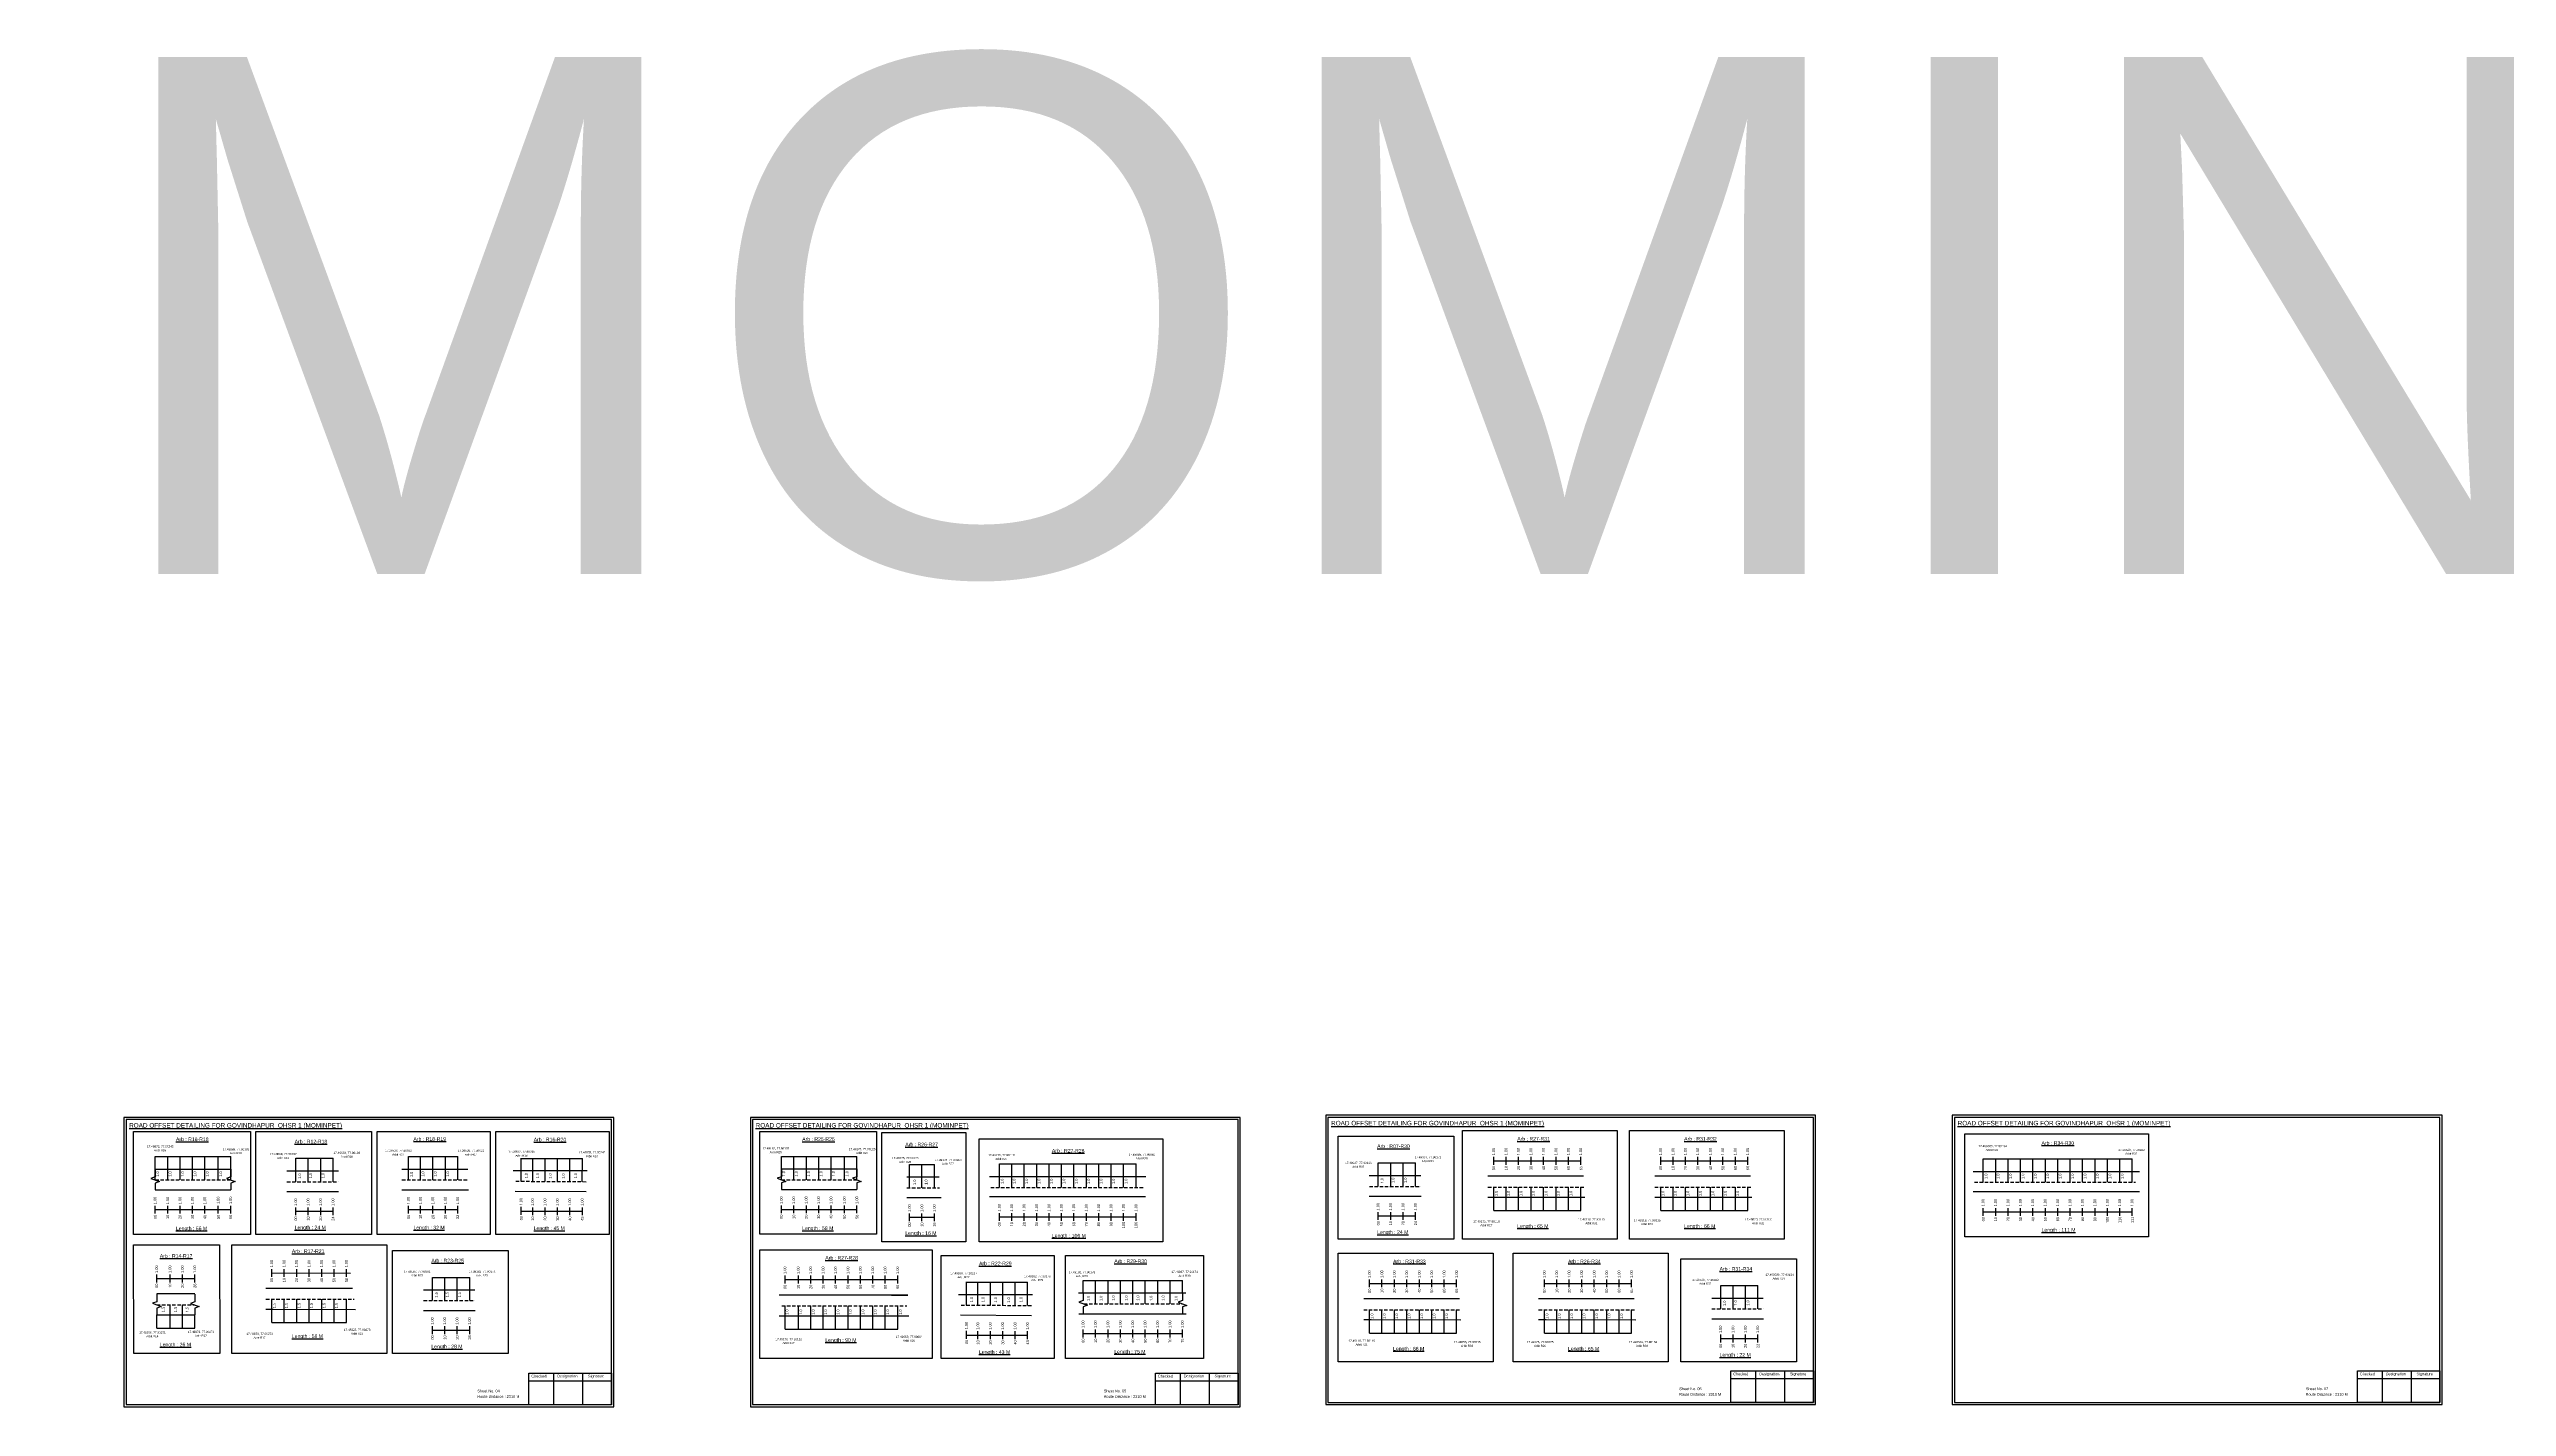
# Model space of a CAD drawing. Header units: inches. Extents: x -117 to 51867, y -12715 to 3423.
# Drawn here: x 31053 to 33745, y 352 to 1838 of the extents above; entities that cross this region are included whole.
import ezdxf

# ---------------------------------------------------------------- set-up
doc = ezdxf.new("R2010")
doc.units = ezdxf.units.IN
doc.header["$MEASUREMENT"] = 0
doc.linetypes.add('DASHED2', pattern=[0.375, 0.25, -0.125])
doc.layers.add('PDF_Geometry', color=7, linetype='Continuous')
doc.layers.add('PDF_Text', color=5, linetype='Continuous')
doc.styles.add('PDF Arial', font='arial.ttf')
doc.styles.get("Standard").update_dxf_attribs({"font": 'arial.ttf'})

msp = doc.modelspace()

# ---------------------------------------------------------------- linework, layer by layer
at = {"color": 5}
for p, q in [((31169.2, 625.9), (31251.8, 625.9)), ((31323.1, 624.1), (31363.9, 624.1)), ((31446.6, 625.9), (31500.5, 625.9)), ((31570, 624), (31636.9, 624)), ((31855, 626.1), (31937.6, 626.1)), ((33171.2, 623.4), (33334.4, 623.4)), ((31995.2, 617.4), (32022.4, 617.4)), ((32093.7, 617.9), (32243.3, 617.9)), ((32508.6, 619), (32549.4, 619)), ((32635.1, 566.9), (32730.5, 566.9)), ((32817.9, 566.9), (32913.3, 566.9)), ((31472.7, 493.8), (31513.5, 493.8)), ((32057.7, 488.5), (32124.6, 488.5)), ((32185.4, 490.3), (32294.2, 490.3)), ((32883.6, 484.7), (32924.4, 484.7)), ((31170.8, 438.2), (31212.6, 438.2)), ((31296.8, 444.2), (31378.6, 444.3)), ((31858.9, 437), (31982.3, 437)), ((32499, 432.7), (32594.4, 432.7)), ((32690.6, 432.7), (32786, 432.7))]:
    msp.add_line(p, q, dxfattribs=at)
for p, q in [((31169.2, 600.4), (31169.2, 625.9)), ((31182.8, 600.4), (31182.8, 625.9)), ((31196.4, 600.4), (31196.4, 625.9)), ((31210, 600.4), (31210, 625.9)), ((31223.6, 600.4), (31223.6, 625.9)), ((31238.2, 600.4), (31238.2, 625.9)), ((31251.8, 600.4), (31251.8, 625.9)), ((31323.1, 598.5), (31323.1, 624.1)), ((31336.7, 598.5), (31336.7, 624.1)), ((31350.3, 598.5), (31350.3, 624.1)), ((31363.9, 598.5), (31363.9, 624.1)), ((31446.6, 600.4), (31446.6, 625.9)), ((31459.7, 600.4), (31459.7, 625.9)), ((31473.3, 600.4), (31473.3, 625.9)), ((31486.9, 600.4), (31486.9, 625.9)), ((31500.5, 600.4), (31500.5, 625.9)), ((31570, 598.8), (31570, 624.3)), ((31582.5, 598.8), (31582.5, 624)), ((31596.1, 598.7), (31596.1, 624)), ((31609.7, 598.8), (31609.7, 624)), ((31623.3, 598.5), (31623.3, 624)), ((31636.7, 598.5), (31636.9, 624)), ((31855, 600.6), (31855, 626.1)), ((31868.6, 600.6), (31868.6, 626.1)), ((31882.2, 600.6), (31882.2, 626.1)), ((31895.8, 600.6), (31895.8, 626.1)), ((31909.4, 600.6), (31909.4, 626.1)), ((31924, 600.6), (31924, 626.1)), ((31937.6, 600.6), (31937.6, 626.1)), ((33171.2, 597.8), (33171.2, 623.4)), ((33184.8, 597.8), (33184.8, 623.4)), ((33198.4, 597.8), (33198.4, 623.4)), ((33212, 597.8), (33212, 623.4)), ((33225.6, 597.8), (33225.6, 623.4)), ((33239.2, 597.8), (33239.2, 623.4)), ((33252.8, 597.8), (33252.8, 623.4)), ((33266.4, 597.8), (33266.4, 623.4)), ((33280, 597.8), (33280, 623.4)), ((33293.6, 597.8), (33293.6, 623.4)), ((33307.2, 597.8), (33307.2, 623.4)), ((33320.8, 597.8), (33320.8, 623.4)), ((33334.4, 597.8), (33334.4, 623.4)), ((31169.2, 612.2), (31251.8, 612.2)), ((31313.2, 610.4), (31369.7, 610.4)), ((31439.3, 612.2), (31511.3, 612.2)), ((31642.1, 610.4), (31561.2, 610.4)), ((31855, 612.4), (31937.6, 612.4)), ((31992.2, 603.8), (32027.6, 603.8)), ((31995.2, 591.9), (31995.2, 617.4)), ((32008.8, 591.9), (32008.8, 617.4)), ((32022.4, 591.9), (32022.4, 617.4)), ((32082.8, 604.2), (32254.1, 604.2)), ((32093.7, 592.3), (32093.7, 617.9)), ((32107.3, 592.3), (32107.3, 617.9)), ((32120.9, 592.3), (32120.9, 617.9)), ((32134.5, 592.3), (32134.5, 617.9)), ((32148.1, 592.3), (32148.1, 617.9)), ((32161.7, 592.3), (32161.7, 617.9)), ((32175.3, 592.3), (32175.3, 617.9)), ((32188.9, 592.3), (32188.9, 617.9)), ((32202.5, 592.3), (32202.5, 617.9)), ((32216.1, 592.3), (32216.1, 617.9)), ((32229.7, 592.3), (32229.7, 617.9)), ((32243.3, 592.3), (32243.3, 617.9)), ((32498.8, 605.3), (32555.3, 605.3)), ((32508.6, 593.4), (32508.6, 619)), ((32522.2, 593.4), (32522.2, 619)), ((32535.8, 593.4), (32535.8, 619)), ((32549.4, 593.4), (32549.4, 619)), ((32733.4, 604.4), (32628.7, 604.4)), ((32635.1, 566.9), (32635.1, 592.5)), ((32648.7, 566.9), (32648.7, 592.5)), ((32662.3, 566.9), (32662.3, 592.5)), ((32675.9, 566.9), (32675.9, 592.5)), ((32689.7, 566.9), (32689.7, 592.5)), ((32703.3, 566.9), (32703.3, 592.5)), ((32716.9, 566.9), (32716.9, 592.5)), ((32730.5, 566.9), (32730.5, 592.5)), ((32916.2, 604.4), (32811.5, 604.4)), ((32817.9, 566.9), (32817.9, 592.5)), ((32831.5, 566.9), (32831.5, 592.5)), ((32845.1, 566.9), (32845.1, 592.5)), ((32858.7, 566.9), (32858.7, 592.5)), ((32872.5, 566.9), (32872.5, 592.5)), ((32886.1, 566.9), (32886.1, 592.5)), ((32899.7, 566.9), (32899.7, 592.5)), ((32913.3, 566.9), (32913.3, 592.5)), ((33160.3, 609.7), (33342.2, 609.7)), ((31169.2, 589.5), (31251.8, 589.5)), ((31313.2, 587.7), (31369.9, 587.6)), ((31439.3, 589.5), (31512.3, 589.5)), ((31563.4, 588.2), (31641.1, 587.7)), ((31855, 589.8), (31937.6, 589.8)), ((31992.2, 581.1), (32030, 581.1)), ((32253.5, 582), (32082.8, 582)), ((32498.8, 582.6), (32555.5, 582.5)), ((32628.7, 581.7), (32636.7, 581.7)), ((32636.7, 581.7), (32735, 581.4)), ((32811.5, 581.7), (32819.5, 581.7)), ((32819.5, 581.7), (32917.8, 581.4)), ((33342.2, 587.5), (33160.3, 587.5)), ((31472.7, 468.3), (31472.7, 493.8)), ((31486.3, 468.3), (31486.3, 493.8)), ((31499.9, 468.3), (31499.9, 493.8)), ((31513.5, 468.3), (31513.5, 493.8)), ((32057.7, 463.2), (32057.7, 488.8)), ((32070.2, 463.2), (32070.2, 488.5)), ((32083.8, 463.1), (32083.8, 488.5)), ((32097.4, 463.2), (32097.4, 488.5)), ((32111, 462.9), (32111, 488.5)), ((32124.4, 463), (32124.6, 488.5)), ((32185.4, 476.7), (32185.4, 490.3)), ((32199, 464.8), (32199, 490.3)), ((32212.6, 464.8), (32212.6, 490.3)), ((32226.2, 464.8), (32226.2, 490.3)), ((32239.8, 464.8), (32239.8, 490.3)), ((32253.4, 464.8), (32253.4, 490.3)), ((32267, 464.8), (32267, 490.3)), ((32280.6, 464.8), (32280.6, 490.3)), ((32294.2, 476.7), (32294.2, 490.3)), ((32883.6, 459.2), (32883.6, 484.7)), ((32897.2, 459.2), (32897.2, 484.7)), ((32910.8, 459.2), (32910.8, 484.7)), ((32924.4, 459.2), (32924.4, 484.7)), ((31212.6, 475.6), (31170.8, 475.6)), ((31185.4, 438.2), (31185.4, 463.7)), ((31199, 438.2), (31199, 463.7)), ((31385.3, 481.7), (31290.4, 481.7)), ((31296.8, 444.2), (31296.8, 469.8)), ((31310.4, 444.2), (31310.4, 469.8)), ((31324, 444.2), (31324, 469.8)), ((31337.6, 444.2), (31337.6, 469.8)), ((31351.4, 444.2), (31351.4, 469.8)), ((31365, 444.2), (31365, 469.8)), ((31378.6, 444.2), (31378.6, 469.8)), ((31462.8, 480.2), (31519.3, 480.2)), ((31993.2, 474.4), (31852.3, 474.4)), ((31858.9, 437), (31858.9, 462.6)), ((31873.5, 437), (31873.5, 462.6)), ((31887.1, 437), (31887.1, 462.6)), ((31900.7, 437), (31900.7, 462.6)), ((31914.3, 437), (31914.3, 462.6)), ((31927.9, 437), (31927.9, 462.6)), ((31941.5, 437), (31941.5, 462.6)), ((31955.1, 437), (31955.1, 462.6)), ((31968.7, 437), (31968.7, 462.6)), ((31975.6, 474.4), (31993.2, 474.4)), ((31982.3, 437), (31982.3, 462.6)), ((32129.9, 474.8), (32048.9, 474.8)), ((32180.4, 476.7), (32298, 476.7)), ((32597.4, 470.1), (32492.6, 470.1)), ((32499, 432.7), (32499, 458.3)), ((32512.6, 432.7), (32512.6, 458.3)), ((32526.2, 432.7), (32526.2, 458.3)), ((32539.8, 432.7), (32539.8, 458.3)), ((32553.6, 432.7), (32553.6, 458.3)), ((32567.2, 432.7), (32567.2, 458.3)), ((32580.8, 432.7), (32580.8, 458.3)), ((32594.4, 432.7), (32594.4, 458.3)), ((32789, 470.1), (32684.2, 470.1)), ((32690.6, 432.7), (32690.6, 458.3)), ((32704.2, 432.7), (32704.2, 458.3)), ((32717.8, 432.7), (32717.8, 458.3)), ((32731.4, 432.7), (32731.4, 458.3)), ((32745.2, 432.7), (32745.2, 458.3)), ((32758.8, 432.7), (32758.8, 458.3)), ((32772.4, 432.7), (32772.4, 458.3)), ((32786, 432.7), (32786, 458.3)), ((32873.8, 471.1), (32930.3, 471.1)), ((31170.8, 452.9), (31196.3, 452.9)), ((31170.8, 438.2), (31170.8, 452.9)), ((31196.3, 452.9), (31212.6, 452.9)), ((31212.6, 438.2), (31212.6, 452.9)), ((31462.8, 457.5), (31519.5, 457.4)), ((31852.3, 451.8), (31884.4, 451.8)), ((31884.4, 451.8), (31994.3, 451.8)), ((32051.1, 452.6), (32128.8, 452.2)), ((32180.6, 454), (32298.3, 454)), ((32492.6, 447.5), (32500.7, 447.5)), ((32500.7, 447.5), (32599, 447.2)), ((32684.2, 447.5), (32692.3, 447.5)), ((32692.3, 447.5), (32790.6, 447.2)), ((32873.8, 448.4), (32930.5, 448.3))]:
    msp.add_line(p, q)
at = {"color": 217, "true_color": 0x93278f}
for p, q in [((32635.1, 617.1), (32635.1, 625.6)), ((32635.1, 621.4), (32730.5, 621.4)), ((32648.7, 617.1), (32648.7, 625.6)), ((32662.3, 617.1), (32662.3, 625.6)), ((32675.9, 617.1), (32675.9, 625.6)), ((32689.7, 617.1), (32689.7, 625.6)), ((32703.3, 617.1), (32703.3, 625.6)), ((32716.9, 617.1), (32716.9, 625.6)), ((32730.5, 617.1), (32730.5, 625.6)), ((32817.9, 617.1), (32817.9, 625.6)), ((32817.9, 621.4), (32913.3, 621.4)), ((32831.5, 617.1), (32831.5, 625.6)), ((32845.1, 617.1), (32845.1, 625.6)), ((32858.7, 617.1), (32858.7, 625.6)), ((32872.5, 617.1), (32872.5, 625.6)), ((32886.1, 617.1), (32886.1, 625.6)), ((32899.7, 617.1), (32899.7, 625.6)), ((32913.3, 617.1), (32913.3, 625.6)), ((31169.2, 563.7), (31169.2, 572.2)), ((31169.2, 567.9), (31251.8, 567.9)), ((31182.8, 563.7), (31182.8, 572.2)), ((31196.4, 563.7), (31196.4, 572.2)), ((31210, 563.7), (31210, 572.2)), ((31223.6, 563.7), (31223.6, 572.2)), ((31238.2, 563.7), (31238.2, 572.2)), ((31251.8, 563.7), (31251.8, 572.2)), ((31323.1, 561.8), (31323.1, 570.4)), ((31323.1, 566.1), (31363.9, 566.1)), ((31336.7, 561.8), (31336.7, 570.4)), ((31350.3, 561.8), (31350.3, 570.4)), ((31363.9, 561.8), (31363.9, 570.4)), ((31446.6, 563.7), (31446.6, 572.2)), ((31446.6, 567.9), (31500.5, 567.9)), ((31459.7, 563.7), (31459.7, 572.2)), ((31473.3, 563.7), (31473.3, 572.2)), ((31486.9, 563.7), (31486.9, 572.2)), ((31500.5, 563.7), (31500.5, 572.2)), ((31570, 562.2), (31570, 570.8)), ((31570, 566.1), (31636.9, 566.1)), ((31582.5, 561.8), (31582.5, 570.4)), ((31596.1, 561.8), (31596.1, 570.4)), ((31609.7, 561.8), (31609.7, 570.4)), ((31623.3, 561.8), (31623.3, 570.4)), ((31636.9, 561.8), (31636.9, 570.4)), ((31855, 563.9), (31855, 572.4)), ((31855, 568.1), (31937.6, 568.1)), ((31868.6, 563.9), (31868.6, 572.4)), ((31882.2, 563.9), (31882.2, 572.4)), ((31895.8, 563.9), (31895.8, 572.4)), ((31909.4, 563.9), (31909.4, 572.4)), ((31924, 563.9), (31924, 572.4)), ((31937.6, 563.9), (31937.6, 572.4)), ((32508.6, 556.7), (32508.6, 565.3)), ((32522.2, 556.7), (32522.2, 565.3)), ((32535.8, 556.7), (32535.8, 565.3)), ((32549.4, 556.7), (32549.4, 565.3)), ((33171.2, 561.1), (33171.2, 569.7)), ((33171.2, 565.4), (33334.4, 565.4)), ((33184.8, 561.1), (33184.8, 569.7)), ((33198.4, 561.1), (33198.4, 569.7)), ((33212, 561.1), (33212, 569.7)), ((33225.6, 561.1), (33225.6, 569.7)), ((33239.2, 561.1), (33239.2, 569.7)), ((33252.8, 561.1), (33252.8, 569.7)), ((33266.4, 561.1), (33266.4, 569.7)), ((33280, 561.1), (33280, 569.7)), ((33293.6, 561.1), (33293.6, 569.7)), ((33307.2, 561.1), (33307.2, 569.7)), ((33320.8, 561.1), (33320.8, 569.7)), ((33334.4, 561.1), (33334.4, 569.7)), ((31995.2, 555.2), (31995.2, 563.7)), ((31995.2, 559.5), (32022.4, 559.5)), ((32008.8, 555.2), (32008.8, 563.7)), ((32022.4, 555.2), (32022.4, 563.7)), ((32093.7, 555.6), (32093.7, 564.2)), ((32093.7, 559.9), (32243.3, 559.9)), ((32107.3, 555.6), (32107.3, 564.2)), ((32120.9, 555.6), (32120.9, 564.2)), ((32134.5, 555.6), (32134.5, 564.2)), ((32148.1, 555.6), (32148.1, 564.2)), ((32161.7, 555.6), (32161.7, 564.2)), ((32175.3, 555.6), (32175.3, 564.2)), ((32188.9, 555.6), (32188.9, 564.2)), ((32202.5, 555.6), (32202.5, 564.2)), ((32216.1, 555.6), (32216.1, 564.2)), ((32229.7, 555.6), (32229.7, 564.2)), ((32243.3, 555.6), (32243.3, 564.2)), ((32508.6, 561), (32549.4, 561)), ((31170.8, 488.3), (31170.8, 496.9)), ((31170.8, 492.6), (31212.6, 492.6)), ((31185.4, 488.3), (31185.4, 496.9)), ((31199, 488.3), (31199, 496.9)), ((31212.6, 488.3), (31212.6, 496.9)), ((31296.8, 494.4), (31296.8, 502.9)), ((31296.8, 498.7), (31383.1, 498.4)), ((31310.4, 494.4), (31310.4, 502.9)), ((31324, 494.4), (31324, 502.9)), ((31337.6, 494.4), (31337.6, 502.9)), ((31351.4, 494.4), (31351.4, 502.9)), ((31365, 494.4), (31365, 502.9)), ((31378.6, 494.4), (31378.6, 502.9)), ((31858.9, 487.2), (31858.9, 495.7)), ((31858.9, 491.4), (31982.3, 491.5)), ((31873.5, 487.2), (31873.5, 495.7)), ((31887.1, 487.2), (31887.1, 495.7)), ((31900.7, 487.2), (31900.7, 495.7)), ((31914.3, 487.2), (31914.3, 495.7)), ((31927.9, 487.2), (31927.9, 495.7)), ((31941.5, 487.2), (31941.5, 495.7)), ((31955.1, 487.2), (31955.1, 495.7)), ((31968.7, 487.2), (31968.7, 495.7)), ((31982.3, 487.2), (31982.3, 495.7)), ((32499, 482.9), (32499, 491.4)), ((32499, 487.1), (32594.4, 487.2)), ((32512.6, 482.9), (32512.6, 491.4)), ((32526.2, 482.9), (32526.2, 491.4)), ((32539.8, 482.9), (32539.8, 491.4)), ((32553.6, 482.9), (32553.6, 491.4)), ((32567.2, 482.9), (32567.2, 491.4)), ((32580.8, 482.9), (32580.8, 491.4)), ((32594.4, 482.9), (32594.4, 491.4)), ((32690.6, 482.9), (32690.6, 491.4)), ((32690.6, 487.1), (32786, 487.2)), ((32704.2, 482.9), (32704.2, 491.4)), ((32717.8, 482.9), (32717.8, 491.4)), ((32731.4, 482.9), (32731.4, 491.4)), ((32745.2, 482.9), (32745.2, 491.4)), ((32758.8, 482.9), (32758.8, 491.4)), ((32772.4, 482.9), (32772.4, 491.4)), ((32786, 482.9), (32786, 491.4)), ((31472.7, 431.6), (31472.7, 440.2)), ((31472.7, 435.9), (31513.5, 435.9)), ((31486.3, 431.6), (31486.3, 440.2)), ((31499.9, 431.6), (31499.9, 440.2)), ((31513.5, 431.6), (31513.5, 440.2)), ((32057.7, 426.6), (32057.7, 435.2)), ((32070.2, 426.2), (32070.2, 434.8)), ((32083.8, 426.2), (32083.8, 434.8)), ((32097.4, 426.2), (32097.4, 434.8)), ((32111, 426.2), (32111, 434.8)), ((32124.6, 426.2), (32124.6, 434.8)), ((32185.4, 428.1), (32185.4, 436.7)), ((32185.4, 432.4), (32294.2, 432.4)), ((32199, 428.1), (32199, 436.7)), ((32212.6, 428.1), (32212.6, 436.7)), ((32226.2, 428.1), (32226.2, 436.7)), ((32239.8, 428.1), (32239.8, 436.7)), ((32253.4, 428.1), (32253.4, 436.7)), ((32267, 428.1), (32267, 436.7)), ((32280.6, 428.1), (32280.6, 436.7)), ((32294.2, 428.1), (32294.2, 436.7)), ((32883.6, 422.5), (32883.6, 431.1)), ((32897.2, 422.5), (32897.2, 431.1)), ((32910.8, 422.5), (32910.8, 431.1)), ((32924.4, 422.5), (32924.4, 431.1)), ((32057.7, 430.5), (32124.6, 430.5)), ((32883.6, 426.8), (32924.4, 426.8))]:
    msp.add_line(p, q, dxfattribs=at)
at = {"linetype": 'DASHED2', "ltscale": 15}
for p, q in [((31169.2, 600.4), (31251.8, 600.4)), ((31313.4, 598.5), (31369.7, 598.5)), ((31439.3, 600.4), (31511.8, 600.4)), ((31564.1, 599), (31642.4, 598.5)), ((31855, 600.6), (31937.6, 600.6)), ((32084.1, 592.3), (32251.7, 592.3)), ((32498.9, 593.4), (32555.3, 593.4)), ((32628.7, 592.5), (32734.1, 592.5)), ((32811.5, 592.5), (32916.8, 592.5)), ((33161.6, 597.8), (33338, 597.8)), ((31992.2, 591.9), (32028.1, 591.9)), ((31170.8, 463.7), (31212.6, 463.7)), ((31290.4, 469.8), (31387, 469.8)), ((31463, 468.3), (31519.3, 468.3)), ((31855.3, 462.6), (31992.3, 462.6)), ((32051.8, 463.4), (32130.1, 463)), ((32186.2, 464.8), (32294.2, 464.8)), ((32492.6, 458.3), (32598, 458.3)), ((32684.2, 458.3), (32789.6, 458.3)), ((32873.9, 459.2), (32930.3, 459.2))]:
    msp.add_line(p, q, dxfattribs=at)
for points in [[(31145.3, 653.4), (31273.4, 653.4), (31273.4, 540.7), (31145.3, 540.7)], [(31279.2, 653.4), (31406, 653.4), (31406, 540.7), (31279.2, 540.7)], [(31412.2, 653.4), (31536, 653.4), (31536, 540.7), (31412.2, 540.7)], [(31542.3, 653.4), (31666.1, 653.4), (31666.1, 540.7), (31542.3, 540.7)], [(31831.1, 653.6), (31959.2, 653.6), (31959.2, 540.9), (31831.1, 540.9)], [(31965, 652.3), (32057, 652.3), (32057, 532.7), (31965, 532.7)], [(32464.8, 648.3), (32591.5, 648.3), (32591.5, 535.6), (32464.8, 535.6)], [(32600.8, 654.4), (32770.4, 654.4), (32770.4, 535.6), (32600.8, 535.6)], [(32783.6, 654.4), (32953.2, 654.4), (32953.2, 535.6), (32783.6, 535.6)], [(33151.1, 650.8), (33352.3, 650.8), (33352.3, 538.2), (33151.1, 538.2)], [(32071.6, 645.3), (32272.8, 645.3), (32272.8, 532.7), (32071.6, 532.7)], [(31145.3, 529.3), (31239.5, 529.3), (31239.8, 410.5), (31145.6, 410.5)], [(31253.1, 529.3), (31422.8, 529.3), (31422.8, 410.5), (31253.1, 410.5)], [(31428.8, 523.2), (31555.6, 523.2), (31555.6, 410.5), (31428.8, 410.5)], [(31831.1, 524), (32020, 524), (32020, 405.1), (31831.1, 405.1)], [(32030, 517.8), (32153.8, 517.8), (32153.8, 405.1), (32030, 405.1)], [(32166.2, 517.8), (32317, 517.8), (32317, 405.1), (32166.2, 405.1)], [(32464.8, 520.2), (32634.4, 520.2), (32634.4, 401.4), (32464.8, 401.4)], [(32656.3, 520.2), (32826, 520.2), (32826, 401.4), (32656.3, 401.4)], [(32839.8, 514.1), (32966.5, 514.1), (32966.5, 401.4), (32839.8, 401.4)]]:
    msp.add_lwpolyline(points, close=True)
at = {"linetype": 'Continuous'}
for points in [[(31169.2, 612.2), (31169.2, 603.8), (31164.4, 602.1), (31173.9, 598.6), (31169.2, 596.9), (31169.2, 589.5)], [(31251.8, 612.2), (31251.8, 603.8), (31247.1, 602.1), (31256.6, 598.6), (31251.8, 596.9), (31251.8, 589.5)], [(31855, 612.4), (31855, 604), (31850.2, 602.3), (31859.7, 598.8), (31855, 597.1), (31855, 589.8)], [(31937.6, 612.4), (31937.6, 604), (31932.9, 602.3), (31942.4, 598.8), (31937.6, 597.1), (31937.6, 589.8)], [(31170.8, 475.6), (31170.8, 467.1), (31166, 465.4), (31175.5, 462), (31170.8, 460.2), (31170.8, 452.9)], [(31212.6, 475.5), (31212.6, 467.1), (31207.8, 465.3), (31217.3, 461.9), (31212.6, 460.2), (31212.6, 452.8)], [(32185.4, 477), (32185.4, 468.5), (32180.7, 466.8), (32190.1, 463.4), (32185.4, 461.6), (32185.4, 454.3)], [(32294.2, 476.7), (32294.2, 468.3), (32289.5, 466.5), (32299, 463.1), (32294.2, 461.4), (32294.2, 454)]]:
    msp.add_lwpolyline(points, dxfattribs=at)
msp.add_lwpolyline([(31290.4, 459), (31298.4, 459), (31388.3, 458.5)])
at = {"layer": 'PDF_Geometry'}
for points in [[(31134.7, 668.8), (31134.7, 352.1), (31671.2, 352.1), (31671.2, 668.8)], [(31137.1, 666.4), (31137.1, 354.5), (31668.8, 354.5), (31668.8, 666.4)], [(31820.9, 668.8), (31820.9, 352.1), (32357.4, 352.1), (32357.4, 668.8)], [(31823.2, 666.4), (31823.2, 354.5), (32355, 354.5), (32355, 666.4)], [(32451.1, 671.2), (32451.1, 354.5), (32987.6, 354.5), (32987.6, 671.2)], [(32453.4, 668.9), (32453.4, 356.9), (32985.2, 356.9), (32985.2, 668.9)], [(33137.3, 671.2), (33137.3, 354.5), (33673.8, 354.5), (33673.8, 671.2)], [(33139.6, 668.9), (33139.6, 356.9), (33671.3, 356.9), (33671.3, 668.9)]]:
    msp.add_lwpolyline(points, close=True, dxfattribs=at)
at = {"layer": 'PDF_Geometry', "color": 242, "true_color": 0xcc1f26}
for points in [[(31668.8, 354.4), (31578.4, 354.4), (31578.4, 389), (31668.8, 389)], [(32355, 354.4), (32264.6, 354.4), (32264.6, 389), (32355, 389)], [(32985.2, 356.8), (32894.8, 356.8), (32894.8, 391.4), (32985.2, 391.4)], [(33671.3, 356.8), (33581, 356.8), (33581, 391.4), (33671.3, 391.4)]]:
    msp.add_lwpolyline(points, close=True, dxfattribs=at)
for points in [[(31578.4, 380.6), (31668.8, 380.6)], [(31605.4, 389), (31605.4, 354.4)], [(31637.2, 389), (31637.2, 354.4)], [(32264.6, 380.6), (32355, 380.6)], [(32291.6, 389), (32291.6, 354.4)], [(32323.3, 389), (32323.3, 354.4)], [(32894.8, 383), (32985.2, 383)], [(32921.8, 391.4), (32921.8, 356.8)], [(32953.5, 391.4), (32953.5, 356.8)], [(33581, 383), (33671.3, 383)], [(33608, 391.4), (33608, 356.8)], [(33639.7, 391.4), (33639.7, 356.8)]]:
    msp.add_lwpolyline(points, dxfattribs=at)

# ---------------------------------------------------------------- texts
for s, height, p in [('JUNE  MOMINPET', 566.246, (28602.7, 1263.6)), ('Sheet No. 04', 3, (31521.9, 367.9)), ('Route Distance : 2310 M', 3, (31521.8, 361.8)), ('Sheet No. 05', 3, (32208.1, 367.9)), ('Route Distance : 2310 M', 3, (32207.9, 361.8)), ('Sheet No. 06', 3, (32838.3, 370.3)), ('Route Distance : 2310 M', 3, (32838.1, 364.2)), ('Sheet No. 07', 3, (33524.5, 370.3)), ('Route Distance : 2310 M', 3, (33524.3, 364.2))]:
    msp.add_text(s, height=height).set_placement(p)
at = {"color": 242, "true_color": 0xcd2027}
for s, height, p in [('%%UROAD OFFSET DETAILING FOR GOVINDHAPUR  OHSR 1 (MOMINPET)', 5, (31140.5, 657.7)), ('%%UArb : R16-R18', 4, (31191.8, 642.9)), ('%%UArb : R18-R19', 4, (31451.9, 643.2)), ('%%UArb : R16-R20', 4, (31583.6, 642.6)), ('%%UROAD OFFSET DETAILING FOR GOVINDHAPUR  OHSR 1 (MOMINPET)', 5, (31826.7, 657.7)), ('%%UArb : R25-R26', 4, (31877.6, 643.1)), ('%%UROAD OFFSET DETAILING FOR GOVINDHAPUR  OHSR 1 (MOMINPET)', 5, (32456.9, 660.1)), ('%%UArb : R27-R31', 4, (32660.8, 643.4)), ('%%UArb : R31-R32', 4, (32843.6, 643.4)), ('%%UROAD OFFSET DETAILING FOR GOVINDHAPUR  OHSR 1 (MOMINPET)', 5, (33143.1, 660.1)), ('%%UArb : R12-R18', 4, (31321.8, 640.4)), ('%%UArb : R26-R27', 4, (31990.6, 637.2)), ('%%UArb : R27-R28', 4, (32151.1, 630.4)), ('%%UArb : R07-R30', 4, (32507.4, 635.3)), ('%%UArb : R34-R30', 4, (33235, 638.8)), ('%%ULength : 56 M', 4, (31191.8, 545.4)), ('%%ULength : 24 M', 4, (31321.8, 546.4)), ('%%ULength : 32 M', 4, (31451.9, 546.2)), ('%%ULength : 45 M', 4, (31583.6, 545.6)), ('%%ULength : 58 M', 4, (31877.6, 545.6)), ('%%ULength : 16 M', 4, (31990.6, 540.2)), ('%%ULength : 106 M', 4, (32151.1, 537.4)), ('%%ULength : 24 M', 4, (32507.4, 541.3)), ('%%ULength : 65 M', 4, (32660.8, 547.9)), ('%%ULength : 66 M', 4, (32843.6, 547.9)), ('%%ULength : 111 M', 4, (33235, 543.8)), ('%%UArb : R14-R17', 4, (31174.1, 515.2)), ('%%UArb : R17-R21', 4, (31318.7, 520.4)), ('%%UArb : R23-R25', 4, (31471.5, 510.1)), ('%%UArb : R27-R28', 4, (31903, 513.1)), ('%%UArb : R29-R30', 4, (32219.5, 509.4)), ('%%UArb : R31-R33', 4, (32524.8, 509.2)), ('%%UArb : R26-R34', 4, (32716.4, 509.2)), ('%%UArb : R22-R29', 4, (32071.3, 507)), ('%%UArb : R31-R34', 4, (32882.4, 501)), ('%%ULength : 58 M', 4, (31318.7, 427.4)), ('%%ULength : 26 M', 4, (31174.1, 418.2)), ('%%ULength : 28 M', 4, (31471.5, 416.1)), ('%%ULength : 90 M', 4, (31903, 423.1)), ('%%ULength : 43 M', 4, (32071.3, 410)), ('%%ULength : 75 M', 4, (32219.5, 410.4)), ('%%ULength : 66 M', 4, (32524.8, 413.7)), ('%%ULength : 65 M', 4, (32716.4, 413.7)), ('%%ULength : 22 M', 4, (32882.4, 407))]:
    msp.add_text(s, height=height, dxfattribs=at).set_placement(p)
at = {"color": 5}
for s, height, p in [('17.48872, 77.90245', 2.34, (31160.1, 635.9)), ('Arbit R16', 2.25, (31167.9, 631.8)), ('17.48869, 77.90193', 2.34, (31243, 632.8)), ('Arbit R18', 2.25, (31250.8, 628.7)), ('17.48889, 77.90192', 2.34, (31294.8, 627.6)), ('Arbit R12', 2.25, (31302.7, 623.4)), ('17.48869, 77.90193', 2.34, (31364.4, 628.9)), ('Arbit R18', 2.25, (31372.3, 624.8)), ('17.26520, 77.46922', 2.34, (31420.9, 631.3)), ('Arbit R07', 2.25, (31428.7, 627.1)), ('17.26520, 77.46922', 2.34, (31500.4, 631.3)), ('Arbit R07', 2.25, (31508.2, 627.1)), ('17.48872, 77.90245', 2.34, (31555.8, 630.2)), ('Arbit R16', 2.25, (31563.7, 626)), ('17.48833, 77.90247', 2.34, (31632.9, 629.4)), ('Arbit R20', 2.25, (31640.8, 625.3)), ('17.49182, 77.90178', 2.34, (31834.3, 633.8)), ('Arbit R25', 2.25, (31842.2, 629.7)), ('17.49176, 77.90125', 2.34, (31928.8, 633)), ('Arbit R26', 2.25, (31936.6, 628.9)), ('17.49176, 77.90125', 2.34, (31976.1, 623.2)), ('Arbit R26', 2.25, (31983.9, 619)), ('17.49176, 77.90110', 2.34, (32022.9, 621.1)), ('Arbit R27', 2.25, (32030.7, 617)), ('17.49176, 77.90110', 2.34, (32081.4, 626.5)), ('Arbit R27', 2.25, (32089.2, 622.3)), ('17.49089, 77.90064', 2.34, (32235.2, 627)), ('Arbit R28', 2.25, (32243, 622.9)), ('17.49027, 77.90188', 2.34, (32472.3, 617.9)), ('17.49037, 77.90171', 2.34, (32548.4, 624)), ('Arbit R30', 2.25, (32556.2, 619.9)), ('17.490589, 77.90134', 2.34, (33166, 636.3)), ('Arbit R34', 2.25, (33173.8, 632.1)), ('17.26520, 77.46922', 2.34, (33319, 632.1)), ('Arbit R07', 2.25, (33326.8, 628)), ('Arbit R07', 2.25, (32480.2, 613.7)), ('17.49176, 77.90110', 2.34, (32612.6, 553.7)), ('Arbit R27', 2.25, (32620.4, 549.6)), ('17.49118, 77.90115', 2.34, (32727.5, 556.1)), ('Arbit R31', 2.25, (32735.4, 551.9)), ('17.49118, 77.90115', 2.34, (32788.6, 555.1)), ('Arbit R31', 2.25, (32796.4, 551)), ('17.49073, 77.90100', 2.34, (32910.3, 556.1)), ('Arbit R32', 2.25, (32918.1, 551.9)), ('17.49187, 77.90201', 2.34, (31441.5, 498.9)), ('Arbit R23', 2.25, (31449.3, 494.8)), ('17.49182, 77.90178', 2.34, (31512.5, 498.9)), ('Arbit R25', 2.25, (31520.3, 494.8)), ('17.49100, 77.90217', 2.34, (32040, 497.1)), ('Arbit R22', 2.25, (32047.8, 492.9)), ('17.49102, 77.90178', 2.34, (32120.7, 493.8)), ('Arbit R29', 2.25, (32128.5, 489.7)), ('17.49102, 77.90178', 2.34, (32169.5, 498.2)), ('Arbit R29', 2.25, (32177.4, 494)), ('17.49037, 77.90171', 2.34, (32282, 498.6)), ('Arbit R30', 2.25, (32289.8, 494.4)), ('17.26520, 77.46922', 2.34, (32852.4, 489.8)), ('Arbit R07', 2.25, (32860.2, 485.7)), ('17.490589, 77.90134', 2.34, (32932.7, 495.4)), ('Arbit R34', 2.25, (32940.5, 491.3)), ('17.48896, 77.90271', 2.34, (31151.5, 432.2)), ('17.48873, 77.90273', 2.34, (31204.7, 432.9)), ('Arbit R17', 2.25, (31212.5, 428.8)), ('17.48873, 77.90273', 2.34, (31268.9, 430.8)), ('17.48823, 77.90273', 2.34, (31375.7, 435.2)), ('Arbit R21', 2.25, (31383.5, 431.1)), ('Arbit R14', 2.25, (31159.3, 428.1)), ('Arbit R17', 2.25, (31276.7, 426.6)), ('17.49176, 77.90110', 2.34, (31848.4, 424.9)), ('Arbit R27', 2.25, (31856.2, 420.8)), ('17.49089, 77.90064', 2.34, (31980.3, 427.5)), ('Arbit R28', 2.25, (31988.1, 423.4)), ('17.49118, 77.90115', 2.34, (32476, 423.2)), ('Arbit R31', 2.25, (32483.8, 419.1)), ('17.49058, 77.90116', 2.34, (32591.5, 421.8)), ('Arbit R33', 2.25, (32599.3, 417.7)), ('17.49176, 77.90125', 2.34, (32671.4, 421.8)), ('Arbit R26', 2.25, (32679.2, 417.7)), ('17.490589, 77.90134', 2.34, (32783.1, 421.8)), ('Arbit R34', 2.25, (32790.9, 417.7))]:
    msp.add_text(s, height=height, dxfattribs=at).set_placement(p)
at = {"color": 217, "true_color": 0x93278f}
for s, p in [('1.00', (32636.4, 627.4)), ('1.00', (32650, 627.4)), ('1.00', (32663.6, 627.4)), ('1.00', (32677.2, 627.4)), ('1.00', (32691, 627.4)), ('1.00', (32704.6, 627.4)), ('1.00', (32718.2, 627.4)), ('1.00', (32731.8, 627.4)), ('1.00', (32819.2, 627.4)), ('1.00', (32832.8, 627.4)), ('1.00', (32846.4, 627.4)), ('1.00', (32860, 627.4)), ('1.00', (32873.8, 627.4)), ('1.00', (32887.4, 627.4)), ('1.00', (32901, 627.4)), ('1.00', (32914.6, 627.4)), ('00', (32636.6, 611.1)), ('10', (32650.2, 611.1)), ('20', (32663.8, 611.1)), ('30', (32677.4, 611.1)), ('40', (32691.2, 611.1)), ('50', (32704.8, 611.1)), ('60', (32718.4, 611.1)), ('65', (32732, 611.1)), ('00', (32819.3, 611.1)), ('10', (32832.9, 611.1)), ('20', (32846.5, 611.1)), ('30', (32860.1, 611.1)), ('40', (32874, 611.1)), ('50', (32887.6, 611.1)), ('60', (32901.2, 611.1)), ('66', (32914.8, 611.1)), ('1.00', (31170.5, 573.9)), ('1.00', (31184.1, 573.9)), ('1.00', (31197.7, 573.9)), ('1.00', (31211.3, 573.9)), ('1.00', (31224.9, 573.9)), ('1.00', (31239.5, 574)), ('1.00', (31253.1, 574)), ('1.00', (31324.4, 572.1)), ('1.00', (31338, 572.1)), ('1.00', (31351.6, 572.1)), ('1.00', (31365.2, 572.1)), ('1.00', (31447.9, 573.9)), ('1.00', (31461, 573.9)), ('1.00', (31474.6, 573.9)), ('1.00', (31488.2, 573.9)), ('1.00', (31501.8, 573.9)), ('1.00', (31571.3, 572.5)), ('1.00', (31583.8, 572.1)), ('1.00', (31597.4, 572.1)), ('1.00', (31611, 572.1)), ('1.00', (31624.6, 572.1)), ('1.00', (31638.2, 572.1)), ('1.00', (31856.3, 574.2)), ('1.00', (31869.9, 574.2)), ('1.00', (31883.5, 574.2)), ('1.00', (31897.1, 574.2)), ('1.00', (31910.7, 574.2)), ('1.00', (31925.4, 574.2)), ('1.00', (31939, 574.2)), ('1.00', (31996.6, 565.5)), ('1.00', (32010.2, 565.5)), ('1.00', (32023.8, 565.5)), ('1.00', (32095, 565.9)), ('1.00', (32108.6, 565.9)), ('1.00', (32122.2, 565.9)), ('1.00', (32135.8, 565.9)), ('1.00', (32149.4, 565.9)), ('1.00', (32163, 565.9)), ('1.00', (32176.6, 565.9)), ('1.00', (32190.2, 565.9)), ('1.00', (32203.8, 565.9)), ('1.00', (32217.4, 565.9)), ('1.00', (32231, 565.9)), ('1.00', (32244.6, 565.9)), ('1.00', (32509.9, 567)), ('1.00', (32523.5, 567)), ('1.00', (32537.1, 567)), ('1.00', (32550.7, 567)), ('1.00', (33172.5, 571.4)), ('1.00', (33186.1, 571.4)), ('1.00', (33199.7, 571.4)), ('1.00', (33213.3, 571.4)), ('1.00', (33226.9, 571.4)), ('1.00', (33240.5, 571.4)), ('1.00', (33254.1, 571.4)), ('1.00', (33267.7, 571.4)), ('1.00', (33281.3, 571.4)), ('1.00', (33294.9, 571.4)), ('1.00', (33308.5, 571.4)), ('1.00', (33322.1, 571.4)), ('1.00', (33335.7, 571.4)), ('00', (31170.6, 557.6)), ('10', (31184.2, 557.6)), ('20', (31197.8, 557.6)), ('30', (31211.4, 557.6)), ('40', (31225, 557.6)), ('50', (31239.7, 557.6)), ('56', (31253.3, 557.6)), ('00', (31324.5, 555.8)), ('10', (31338.1, 555.8)), ('20', (31351.7, 555.8)), ('24', (31365.3, 555.8)), ('00', (31448.1, 557.6)), ('10', (31461.1, 557.6)), ('20', (31474.7, 557.6)), ('30', (31488.3, 557.6)), ('32', (31501.9, 557.6)), ('00', (31571.5, 556.2)), ('10', (31584, 555.8)), ('20', (31597.6, 555.8)), ('30', (31611.2, 555.8)), ('40', (31624.8, 555.8)), ('45', (31638.4, 555.8)), ('00', (31856.4, 557.8)), ('10', (31870, 557.8)), ('20', (31883.6, 557.8)), ('30', (31897.2, 557.8)), ('40', (31910.8, 557.8)), ('50', (31925.5, 557.8)), ('58', (31939.1, 557.8)), ('00', (31996.7, 549.2)), ('10', (32010.3, 549.2)), ('16', (32023.9, 549.2)), ('00', (32095.1, 549.6)), ('10', (32108.7, 549.6)), ('20', (32122.3, 549.6)), ('30', (32135.9, 549.6)), ('40', (32149.5, 549.6)), ('50', (32163.1, 549.6)), ('60', (32176.7, 549.6)), ('70', (32190.3, 549.6)), ('80', (32203.9, 549.6)), ('90', (32217.5, 549.6)), ('100', (32231.1, 547.6)), ('106', (32244.7, 547.6)), ('00', (32510.1, 550.7)), ('10', (32523.7, 550.7)), ('20', (32537.3, 550.7)), ('24', (32550.9, 550.7)), ('00', (33172.7, 555.1)), ('10', (33186.3, 555.1)), ('20', (33199.9, 555.1)), ('30', (33213.5, 555.1)), ('40', (33227.1, 555.1)), ('50', (33240.7, 555.1)), ('60', (33254.3, 555.1)), ('70', (33267.9, 555.1)), ('80', (33281.5, 555.1)), ('90', (33295.1, 555.1)), ('100', (33308.7, 553.2)), ('110', (33322.3, 553.2)), ('111', (33335.9, 553.2)), ('1.00', (31298.1, 504.7)), ('1.00', (31311.7, 504.7)), ('1.00', (31325.3, 504.7)), ('1.00', (31338.9, 504.7)), ('1.00', (31352.7, 504.7)), ('1.00', (31366.3, 504.7)), ('1.00', (31379.9, 504.7)), ('1.00', (31172.1, 498.6)), ('00', (31172.2, 482.3)), ('1.00', (31186.7, 498.6)), ('10', (31186.9, 482.3)), ('1.00', (31200.3, 498.6)), ('20', (31200.5, 482.3)), ('1.00', (31213.9, 498.6)), ('26', (31214.1, 482.3)), ('00', (31298.2, 488.4)), ('10', (31311.8, 488.4)), ('20', (31325.4, 488.4)), ('30', (31339, 488.4)), ('40', (31352.9, 488.4)), ('50', (31366.5, 488.4)), ('58', (31380.1, 488.4)), ('1.00', (31860.2, 497.5)), ('00', (31860.4, 481.1)), ('1.00', (31874.8, 497.5)), ('10', (31875, 481.1)), ('1.00', (31888.4, 497.5)), ('20', (31888.6, 481.1)), ('1.00', (31902, 497.5)), ('30', (31902.2, 481.1)), ('1.00', (31915.6, 497.5)), ('40', (31915.8, 481.1)), ('1.00', (31929.2, 497.5)), ('50', (31929.4, 481.1)), ('1.00', (31942.8, 497.5)), ('60', (31943, 481.1)), ('1.00', (31956.4, 497.5)), ('70', (31956.6, 481.1)), ('1.00', (31970, 497.5)), ('80', (31970.2, 481.1)), ('1.00', (31983.6, 497.5)), ('90', (31983.8, 481.1)), ('1.00', (32500.4, 493.2)), ('1.00', (32514, 493.2)), ('1.00', (32527.6, 493.2)), ('1.00', (32541.2, 493.2)), ('1.00', (32555, 493.2)), ('1.00', (32568.6, 493.2)), ('1.00', (32582.2, 493.2)), ('1.00', (32595.8, 493.2)), ('1.00', (32691.9, 493.2)), ('1.00', (32705.5, 493.2)), ('1.00', (32719.1, 493.2)), ('1.00', (32732.7, 493.2)), ('1.00', (32746.6, 493.2)), ('1.00', (32760.2, 493.2)), ('1.00', (32773.8, 493.2)), ('1.00', (32787.4, 493.2)), ('00', (32500.5, 476.8)), ('10', (32514.1, 476.8)), ('20', (32527.7, 476.8)), ('30', (32541.3, 476.8)), ('40', (32555.1, 476.8)), ('50', (32568.7, 476.8)), ('60', (32582.3, 476.8)), ('66', (32595.9, 476.8)), ('00', (32692.1, 476.8)), ('10', (32705.7, 476.8)), ('20', (32719.3, 476.8)), ('30', (32732.9, 476.8)), ('40', (32746.7, 476.8)), ('50', (32760.3, 476.8)), ('60', (32773.9, 476.8)), ('65', (32787.5, 476.8)), ('1.00', (31474, 441.9)), ('1.00', (31487.6, 441.9)), ('1.00', (31501.2, 441.9)), ('1.00', (31514.8, 441.9)), ('1.00', (32059, 436.9)), ('1.00', (32071.5, 436.5)), ('1.00', (32085.1, 436.5)), ('1.00', (32098.7, 436.5)), ('1.00', (32112.3, 436.5)), ('1.00', (32125.9, 436.5)), ('1.00', (32186.7, 438.4)), ('1.00', (32200.3, 438.4)), ('1.00', (32213.9, 438.4)), ('1.00', (32227.5, 438.4)), ('1.00', (32241.1, 438.4)), ('1.00', (32254.7, 438.4)), ('1.00', (32268.3, 438.4)), ('1.00', (32281.9, 438.4)), ('1.00', (32295.5, 438.4)), ('1.00', (32884.9, 432.8)), ('1.00', (32898.5, 432.8)), ('1.00', (32912.1, 432.8)), ('1.00', (32925.7, 432.8)), ('00', (31474.2, 425.6)), ('10', (31487.8, 425.6)), ('20', (31501.4, 425.6)), ('28', (31515, 425.6)), ('00', (32059.2, 420.6)), ('10', (32071.7, 420.2)), ('20', (32085.3, 420.2)), ('30', (32098.9, 420.2)), ('40', (32112.5, 420.2)), ('43', (32126.1, 420.2)), ('00', (32186.9, 422.1)), ('10', (32200.5, 422.1)), ('20', (32214.1, 422.1)), ('30', (32227.7, 422.1)), ('40', (32241.3, 422.1)), ('50', (32254.9, 422.1)), ('60', (32268.5, 422.1)), ('70', (32282.1, 422.1)), ('75', (32295.7, 422.1)), ('00', (32885.1, 416.5)), ('10', (32898.7, 416.5)), ('20', (32912.3, 416.5)), ('22', (32925.9, 416.5))]:
    msp.add_text(s, height=3, rotation=90, dxfattribs=at).set_placement(p)
for s, p in [('1.0', (31173.2, 604)), ('1.0', (31186.8, 604)), ('1.0', (31200.4, 604)), ('1.0', (31214, 604)), ('1.0', (31227.6, 604)), ('1.0', (31242.3, 604)), ('1.0', (31328.8, 601.8)), ('1.0', (31340.7, 602.2)), ('1.0', (31354.3, 602.2)), ('1.0', (31451.3, 603.5)), ('1.0', (31463.7, 604)), ('1.0', (31477.3, 604)), ('1.0', (31490.9, 604)), ('1.0', (31576.9, 602.1)), ('1.0', (31589.5, 602.1)), ('1.0', (31603.2, 601.9)), ('1.0', (31617.6, 601.7)), ('1.0', (31631.1, 602.1)), ('1.0', (31859, 604.2)), ('1.0', (31872.6, 604.2)), ('1.0', (31886.2, 604.2)), ('1.0', (31899.8, 604.2)), ('1.0', (31913.4, 604.2)), ('1.0', (31928.1, 604.2)), ('1.0', (32002.3, 595)), ('1.0', (32014.9, 595.1)), ('1.0', (32098.2, 596)), ('1.0', (32111.3, 596)), ('1.0', (32124.9, 596)), ('1.0', (32138.5, 596)), ('1.0', (32152.1, 596)), ('1.0', (32165.7, 596)), ('1.0', (32179.3, 596)), ('1.0', (32192.9, 596)), ('1.0', (32206.5, 596)), ('1.0', (32220.1, 596)), ('1.0', (32233.7, 596)), ('1.0', (32514.3, 596.7)), ('1.0', (32526.3, 597.1)), ('1.0', (32539.9, 597.1)), ('1.0', (33175.7, 601.5)), ('1.0', (33188.9, 601.5)), ('1.0', (33202.5, 601.5)), ('1.0', (33216.1, 601.5)), ('1.0', (33229.7, 601.5)), ('1.0', (33243.3, 601.5)), ('1.0', (33256.9, 601.5)), ('1.0', (33270.5, 601.5)), ('1.0', (33284.1, 601.5)), ('1.0', (33297.7, 601.5)), ('1.0', (33311.3, 601.5)), ('1.0', (33324.9, 601.5)), ('1.0', (32639.3, 582.7)), ('1.0', (32652.7, 582.7)), ('1.0', (32666.3, 582.7)), ('1.0', (32679.9, 582.7)), ('1.0', (32693.8, 582.7)), ('1.0', (32707.4, 582.7)), ('1.0', (32721, 582.7)), ('1.0', (32822, 582.7)), ('1.0', (32835.5, 582.7)), ('1.0', (32849.1, 582.7)), ('1.0', (32862.7, 582.7)), ('1.0', (32876.5, 582.7)), ('1.0', (32890.1, 582.7)), ('1.0', (32903.7, 582.7)), ('1.5', (31179.3, 455.7)), ('1.5', (31192.8, 455.7)), ('1.5', (31205.5, 455.5)), ('1.5', (31300.9, 460)), ('1.5', (31314.4, 460)), ('1.5', (31328, 460)), ('1.5', (31341.6, 460)), ('1.5', (31355.5, 460)), ('1.5', (31369.1, 460)), ('1.5', (31478.4, 471.6)), ('1.5', (31490.3, 472)), ('1.5', (31503.9, 472)), ('1.0', (31862.5, 452.8)), ('1.0', (31877.6, 452.8)), ('1.0', (31891.2, 452.8)), ('1.0', (31904.8, 452.8)), ('1.0', (31918.4, 452.8)), ('1.0', (31932, 452.8)), ('1.0', (31945.6, 452.8)), ('1.0', (31959.2, 452.8)), ('1.0', (31972.8, 452.8)), ('1.0', (31986.8, 452.8)), ('1.0', (32064.7, 466.5)), ('1.0', (32077.2, 466.5)), ('1.0', (32091, 466.3)), ('1.0', (32105.3, 466.1)), ('1.0', (32118.8, 466.5)), ('1.0', (32192.5, 467.8)), ('1.0', (32206.3, 467.9)), ('1.0', (32219.9, 468.2)), ('1.0', (32234.2, 468.2)), ('1.0', (32246.8, 468.3)), ('1.0', (32261.3, 467.9)), ('1.0', (32274.4, 468.3)), ('1.0', (32288.5, 467.8)), ('1.0', (32889.3, 462.5)), ('1.0', (32901.3, 462.9)), ('1.0', (32914.9, 462.9)), ('1.0', (32503.2, 448.4)), ('1.0', (32516.7, 448.4)), ('1.0', (32530.3, 448.4)), ('1.0', (32543.9, 448.4)), ('1.0', (32557.7, 448.4)), ('1.0', (32571.3, 448.4)), ('1.0', (32584.9, 448.4)), ('1.0', (32694.8, 448.4)), ('1.0', (32708.3, 448.4)), ('1.0', (32721.9, 448.4)), ('1.0', (32735.5, 448.4)), ('1.0', (32749.3, 448.4)), ('1.0', (32762.9, 448.4)), ('1.0', (32776.5, 448.4))]:
    msp.add_text(s, height=3, rotation=90).set_placement(p)
at = {"layer": 'PDF_Text', "color": 7, "attachment_point": 7, "style": 'PDF Arial'}
for s, insert, char_height in [('Checked', (31581, 384.1), 3), ('Designation', (31609.4, 383.3), 3.001), ('Signature', (31643.1, 383.3), 3), ('Checked', (32267.2, 384.1), 3), ('Designation', (32295.6, 383.3), 3.001), ('Signature', (32329.3, 383.3), 3), ('Checked', (32897.4, 386.5), 3), ('Designation', (32925.8, 385.7), 3.001), ('Signature', (32959.5, 385.7), 3), ('Checked', (33583.6, 386.5), 3), ('Designation', (33612, 385.7), 3.001), ('Signature', (33645.7, 385.7), 3)]:
    msp.add_mtext(s, dxfattribs=dict(at, insert=insert, char_height=char_height))

doc.saveas('drawing.dxf')
